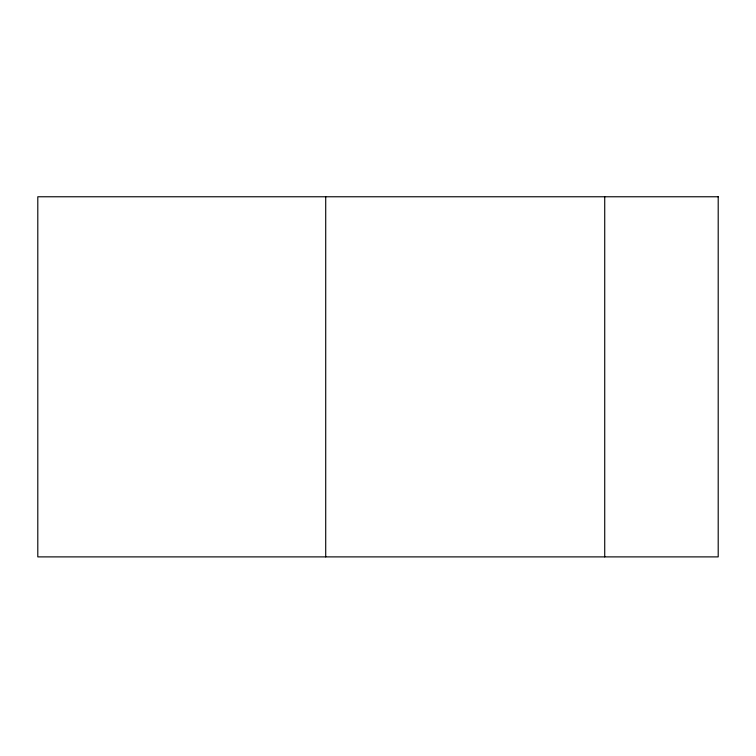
<?xml version="1.0" encoding="UTF-8"?>
<svg xmlns="http://www.w3.org/2000/svg" width="756" height="756" viewBox="0 0 756 756"><rect width="100%" height="100%" fill="white"/><g stroke="black" fill="none" stroke-linecap="round" stroke-linejoin="round"><path stroke-width="1.13" d="M604.724 196.768L604.724 556.888M325.713 196.768L325.713 556.888M718.2 196.768L37.8 196.768L37.8 556.888L718.2 556.888L718.2 196.768"/></g></svg>
